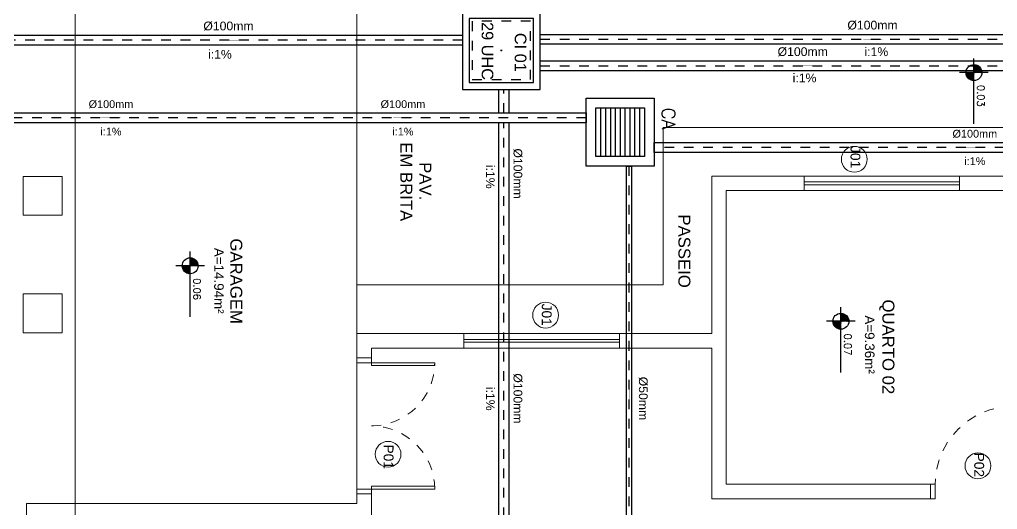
# Model space of a CAD drawing. Header units: millimetres. Extents: x 1345 to 2117, y 1214 to 1365.
# Drawn here: x 1622.69 to 1632.75, y 1256.85 to 1261.89 of the extents above; entities that cross this region are included whole.
import ezdxf
from ezdxf.enums import TextEntityAlignment as Align

# ---------------------------------------------------------------- set-up
doc = ezdxf.new("R2010")
doc.units = ezdxf.units.MM
doc.header["$LTSCALE"] = 0.5
for name, pattern in [('HIDDEN2', [0.1875, 0.125, -0.0625]), ('LINHA_SIMETRIA', [0.25, 0.15, -0.1]), ('TUBO_ESGOTO', [200, 100, 100])]:
    doc.linetypes.add(name, pattern=pattern)
for name, color, linetype in [('08', 8, 'Continuous'), ('50_EGSN_Indicar_Fluxo', 1, 'Continuous'), ('50_EGSN_Indicar_texto', 2, 'Continuous'), ('AUXILIAR_VIPTEC', 1, 'Continuous'), ('Cnx_Esgoto_Det', 3, 'Continuous'), ('DETALLHES_HIDRAULICO', 4, 'Continuous'), ('LINHA_SIMETRIA', 1, 'LINHA_SIMETRIA'), ('PISO', 8, 'Continuous'), ('PORTAS', 3, 'Continuous'), ('PROJEÇÃO', 8, 'HIDDEN2'), ('SIMBOLOS_SANITÁRIO', 4, 'Continuous'), ('TEXTO', 3, 'Continuous'), ('TEXTO2', 3, 'Continuous'), ('Tubo_Esgoto_Det', 6, 'TUBO_ESGOTO'), ('TXT_0', 7, 'Continuous')]:
    doc.layers.add(name, color=color, linetype=linetype)
doc.styles.add('ADITIVOCAD', font='ROMANS.shx')
doc.styles.add('Indicar', font='arial.ttf')
doc.styles.add('ROMANS', font='romans', dxfattribs={"height": 0.1})
doc.styles.add('SANSSERIF', font='sas_____.pfb', dxfattribs={"height": 1})
doc.styles.get("Standard").update_dxf_attribs({"font": 'arial.ttf'})

# ---------------------------------------------------------------- blocks, each defined once
blk = doc.blocks.new('Adc_nivelpl')
h = blk.add_hatch()
h.set_pattern_fill('_U', color=256, scale=0.005, angle=45, style=0, double=1)
h.set_pattern_definition([(45, (-5.8772514, -3.5161936), (-0.003535534, 0.003535534), []), (135, (-5.8772514, -3.5161936), (-0.003535534, -0.003535534), [])])
h.paths.add_polyline_path([(0.195, -0.087, 0.414214), (0.087, -0.195), (0.195, -0.195)])
h.paths.add_polyline_path([(0.195, -0.195), (0.195, -0.304, 0.414214), (0.304, -0.195)])
for p, q in [((0.195, 0), (0.195, -0.391)), ((0.896, -0.195), (0, -0.195))]:
    blk.add_line(p, q)
blk.add_circle((0.195, -0.195), 0.109)
at = {"flags": 8}
blk.add_attdef('NIVEL', (0.364, -0.15), '', height=0.1, dxfattribs=at)
blk = doc.blocks.new("EGSN'11008-304")
at = {"linetype": 'ByBlock'}
for p, q in [((40, 40), (-40, 40)), ((-40, 40), (-40, -40)), ((40, -40), (40, 40)), ((-40, -40), (40, -40))]:
    blk.add_line(p, q, dxfattribs=at)
at = {"layer": 'AUXILIAR_VIPTEC', "color": 0, "linetype": 'ByBlock'}
for p, q in [((33, 33), (-33, 33)), ((-33, 33), (-33, -33)), ((33, -33), (33, 33)), ((-33, -33), (33, -33))]:
    blk.add_line(p, q, dxfattribs=at)
at = {"layer": 'LINHA_SIMETRIA', "ltscale": 0.5}
for p, q in [((30, 30), (-30, 30)), ((-30, 30), (-30, -30)), ((30, -30), (30, 30)), ((-30, -30), (30, -30))]:
    blk.add_line(p, q, dxfattribs=at)
at = {"layer": 'LINHA_SIMETRIA', "ltscale": 0.05}
for p, q in [((-0.8, 0), (0.8, 0)), ((0, -0.8), (0, 0.8))]:
    blk.add_line(p, q, dxfattribs=at)
blk = doc.blocks.new('AA')
at = {"layer": 'SIMBOLOS_SANITÁRIO'}
for p, q in [((1657.006, 1303.836), (1657.506, 1303.836)), ((1657.006, 1303.786), (1657.506, 1303.786)), ((1657.006, 1303.736), (1657.506, 1303.736)), ((1657.006, 1303.686), (1657.506, 1303.686)), ((1657.006, 1303.636), (1657.506, 1303.636)), ((1657.006, 1303.586), (1657.506, 1303.586)), ((1657.006, 1303.536), (1657.506, 1303.536)), ((1657.006, 1303.486), (1657.506, 1303.486)), ((1657.006, 1303.436), (1657.506, 1303.436))]:
    blk.add_line(p, q, dxfattribs=at)
for points in [[(1656.906, 1303.986), (1657.606, 1303.986), (1657.606, 1303.286), (1656.906, 1303.286)], [(1657.006, 1303.886), (1657.506, 1303.886), (1657.506, 1303.386), (1657.006, 1303.386)]]:
    blk.add_lwpolyline(points, close=True, dxfattribs=at)

msp = doc.modelspace()

# ---------------------------------------------------------------- linework, layer by layer
at = {"layer": '08', "lineweight": 15}
for p, q in [((1623.264, 1262.059), (1623.264, 1256.909)), ((1626.164, 1258.659), (1626.164, 1262.059)), ((1629.814, 1260.279), (1630.764, 1260.279)), ((1629.814, 1258.659), (1629.814, 1260.279)), ((1632.364, 1260.279), (1630.764, 1260.279)), ((1630.764, 1260.279), (1630.764, 1260.129)), ((1632.364, 1260.219), (1630.764, 1260.219)), ((1632.364, 1260.279), (1633.214, 1260.279)), ((1632.364, 1260.279), (1632.364, 1260.129)), ((1629.964, 1260.129), (1630.764, 1260.129)), ((1629.964, 1257.109), (1629.964, 1260.129)), ((1632.364, 1260.189), (1630.764, 1260.189)), ((1632.364, 1260.129), (1630.764, 1260.129)), ((1632.364, 1260.129), (1633.064, 1260.129)), ((1626.164, 1258.659), (1627.264, 1258.659)), ((1626.164, 1258.409), (1626.164, 1258.659)), ((1627.264, 1258.509), (1627.264, 1258.659)), ((1627.264, 1258.659), (1628.864, 1258.659)), ((1627.264, 1258.599), (1628.864, 1258.599)), ((1628.864, 1258.659), (1629.814, 1258.659)), ((1628.864, 1258.509), (1628.864, 1258.659)), ((1626.314, 1258.509), (1627.264, 1258.509)), ((1626.314, 1258.409), (1626.314, 1258.509)), ((1627.264, 1258.569), (1628.864, 1258.569)), ((1627.264, 1258.509), (1628.864, 1258.509)), ((1628.864, 1258.509), (1629.814, 1258.509)), ((1629.814, 1256.959), (1629.814, 1258.509)), ((1626.314, 1258.409), (1626.164, 1258.409)), ((1632.064, 1257.109), (1629.964, 1257.109)), ((1632.064, 1257.109), (1632.064, 1256.959)), ((1626.164, 1256.909), (1626.164, 1257.009)), ((1626.314, 1257.009), (1626.164, 1257.009)), ((1626.314, 1256.659), (1626.314, 1257.009)), ((1626.164, 1256.909), (1623.264, 1256.909)), ((1623.264, 1255.734), (1623.264, 1256.909)), ((1632.064, 1256.959), (1629.814, 1256.959))]:
    msp.add_line(p, q, dxfattribs=at)
for points in [[(1622.73, 1260.275), (1623.13, 1260.275), (1623.13, 1259.875), (1622.73, 1259.875)], [(1622.73, 1258.667), (1623.13, 1258.667), (1623.13, 1259.067), (1622.73, 1259.067)]]:
    msp.add_lwpolyline(points, close=True, dxfattribs=at)
at = {"layer": '50_EGSN_Indicar_Fluxo'}
for points in [[(1631.568, 1261.685, 0.004, 0.004, 0), (1631.468, 1261.685, 0.05, 0, 0), (1631.368, 1261.685, 0, 0, 0)], [(1624.942, 1261.677, 0.004, 0.004, 0), (1624.842, 1261.677, 0.05, 0, 0), (1624.742, 1261.677, 0, 0, 0)], [(1630.85, 1261.412, 0.004, 0.004, 0), (1630.75, 1261.412, 0.05, 0, 0), (1630.65, 1261.412, 0, 0, 0)], [(1623.733, 1260.877, 0.004, 0.004, 0), (1623.633, 1260.877, 0.05, 0, 0), (1623.533, 1260.877, 0, 0, 0)], [(1626.737, 1260.877, 0.004, 0.004, 0), (1626.637, 1260.877, 0.05, 0, 0), (1626.537, 1260.877, 0, 0, 0)], [(1632.621, 1260.573, 0.004, 0.004, 0), (1632.521, 1260.573, 0.05, 0, 0), (1632.421, 1260.573, 0, 0, 0)], [(1628.964, 1257.891, 0.004, 0.004, 0), (1628.964, 1257.991, 0.05, 0, 0), (1628.964, 1258.091, 0, 0, 0)]]:
    msp.add_lwpolyline(points, format="xyseb", dxfattribs=at)
at = {"layer": 'LINHA_SIMETRIA'}
for p, q in [((1627.25, 1261.677), (1614.419, 1261.677)), ((1628.05, 1261.685), (1637.74, 1261.685)), ((1628.05, 1261.412), (1635.417, 1261.412)), ((1627.674, 1260.928), (1627.674, 1261.17)), ((1628.521, 1260.877), (1614.392, 1260.877)), ((1627.674, 1254.571), (1627.674, 1260.826)), ((1639.427, 1260.573), (1629.221, 1260.573)), ((1628.964, 1253.482), (1628.964, 1260.38))]:
    msp.add_line(p, q, dxfattribs=at)
at = {"layer": 'PISO', "lineweight": 15}
for p, q in [((1629.314, 1260.779), (1633.714, 1260.779)), ((1629.314, 1259.159), (1629.314, 1260.779)), ((1626.164, 1259.159), (1629.314, 1259.159)), ((1626.164, 1258.359), (1626.164, 1257.059)), ((1622.764, 1253.359), (1622.764, 1256.909)), ((1623.264, 1256.909), (1622.764, 1256.909))]:
    msp.add_line(p, q, dxfattribs=at)
for centre in [(1631.281, 1260.451), (1628.105, 1258.848), (1626.484, 1257.417), (1632.553, 1257.298)]:
    msp.add_circle(centre, 0.133, dxfattribs=at)
at = {"layer": 'PORTAS', "lineweight": 15}
for points in [[(1626.314, 1258.409), (1626.314, 1258.359), (1626.164, 1258.359), (1626.164, 1258.409)], [(1632.064, 1257.109), (1632.114, 1257.109), (1632.114, 1256.959), (1632.064, 1256.959)], [(1626.314, 1257.009), (1626.314, 1257.059), (1626.164, 1257.059), (1626.164, 1257.009)]]:
    msp.add_lwpolyline(points, dxfattribs=at)
for points in [[(1626.314, 1258.359), (1626.964, 1258.359), (1626.964, 1258.329), (1626.314, 1258.329)], [(1626.314, 1257.059), (1626.964, 1257.059), (1626.964, 1257.089), (1626.314, 1257.089)]]:
    msp.add_lwpolyline(points, close=True, dxfattribs=at)
at = {"layer": 'PROJEÇÃO', "lineweight": 15}
for centre, radius, start, end in [((1626.314, 1258.359), 0.65, 270, 0), ((1632.914, 1257.109), 0.8, 90, 180), ((1626.314, 1257.059), 0.65, 0, 90)]:
    msp.add_arc(centre, radius, start, end, dxfattribs=at)
at = {"layer": 'Tubo_Esgoto_Det'}
for points in [[(1627.25, 1261.626), (1614.419, 1261.626), (1614.419, 1261.727), (1627.25, 1261.727)], [(1628.05, 1261.736), (1637.74, 1261.736), (1637.74, 1261.635), (1628.05, 1261.635)], [(1628.05, 1261.463), (1635.417, 1261.463), (1635.417, 1261.361), (1628.05, 1261.361)], [(1628.521, 1260.826), (1614.392, 1260.826), (1614.392, 1260.928), (1628.521, 1260.928)], [(1629.221, 1260.624), (1639.427, 1260.624), (1639.427, 1260.522), (1629.221, 1260.522)], [(1628.938, 1253.611), (1628.938, 1260.38), (1628.989, 1260.38), (1628.989, 1253.611)]]:
    msp.add_lwpolyline(points, close=True, dxfattribs=at)
for points in [[(1627.624, 1260.928), (1627.624, 1261.17), (1627.725, 1261.17), (1627.725, 1260.928)], [(1627.725, 1260.826), (1627.725, 1254.571), (1627.624, 1254.571)], [(1627.624, 1254.571), (1627.624, 1260.826)]]:
    msp.add_lwpolyline(points, dxfattribs=at)

# ---------------------------------------------------------------- block references
at = {"layer": 'Cnx_Esgoto_Det', "xscale": 0.01, "yscale": 0.01, "zscale": 0.01, "rotation": 89.99999999999997}
msp.add_blockref("EGSN'11008-304", (1627.65, 1261.57), dxfattribs=at)
at = {"layer": 'DETALLHES_HIDRAULICO', "lineweight": 18, "rotation": 270}
msp.add_blockref('AA', (325.235, 2917.986), dxfattribs=at)
at = {"layer": 'TXT_0', "lineweight": 15}
ref = msp.add_blockref('Adc_nivelpl', (1632.658, 1261.489), dxfattribs=dict(at, xscale=0.75, yscale=0.75, zscale=0.75, rotation=270))
ref.add_attrib('NIVEL', '0.03', (1632.546, 1261.216), dxfattribs={"height": 0.075, "rotation": 270, "style": 'ADITIVOCAD', "flags": 8})
ref = msp.add_blockref('Adc_nivelpl', (1624.594, 1259.502), dxfattribs=dict(at, xscale=0.75, yscale=0.75, zscale=0.75, rotation=270))
ref.add_attrib('NIVEL', '0.06', (1624.481, 1259.229), dxfattribs={"height": 0.075, "rotation": 270, "style": 'ADITIVOCAD', "flags": 8})
ref = msp.add_blockref('Adc_nivelpl', (1631.289, 1258.931), dxfattribs=dict(at, xscale=0.75, yscale=0.75, zscale=0.75, rotation=270))
ref.add_attrib('NIVEL', '0.07', (1631.176, 1258.658), dxfattribs={"height": 0.075, "rotation": 270, "style": 'ADITIVOCAD', "flags": 8})

# ---------------------------------------------------------------- texts
at = {"layer": '08', "lineweight": 15, "char_height": 0.1011, "width": 0.37308, "attachment_point": 1, "rotation": 270}
for s, insert in [('{\\C3;J01}', (1631.343, 1260.587)), ('{\\C3;J01}', (1628.167, 1258.966)), ('{\\C3;P01}', (1626.54, 1257.517)), ('{\\C3;P02}', (1632.616, 1257.434))]:
    msp.add_mtext(s, dxfattribs=dict(at, insert=insert))
at = {"layer": '50_EGSN_Indicar_texto', "style": 'Indicar'}
for s, height, p in [('%%C100mm', 0.09, (1624.842, 1261.777)), ('%%C100mm', 0.09, (1631.468, 1261.786)), ('%%C100mm', 0.09, (1630.75, 1261.513)), ('i:1%', 0.09, (1631.508, 1261.512)), ('i:1%', 0.09, (1624.754, 1261.486)), ('i:1%', 0.09, (1630.769, 1261.243)), ('%%C100mm', 0.08, (1623.633, 1260.978)), ('%%C100mm', 0.08, (1626.637, 1260.978)), ('i:1%', 0.08, (1623.633, 1260.696)), ('i:1%', 0.08, (1626.637, 1260.696)), ('%%C100mm', 0.08, (1632.521, 1260.674)), ('i:1%', 0.08, (1632.521, 1260.392))]:
    msp.add_text(s, height=height, dxfattribs=at).set_placement(p, align=Align.CENTER)
for s, p in [('%%C100mm', (1627.775, 1260.304)), ('i:1%', (1627.491, 1260.271)), ('%%C100mm', (1627.775, 1257.991)), ('%%C50mm', (1629.065, 1257.991)), ('i:1%', (1627.491, 1257.988))]:
    msp.add_text(s, height=0.09, rotation=270, dxfattribs=at).set_placement(p, align=Align.CENTER)
at = {"layer": 'SIMBOLOS_SANITÁRIO', "lineweight": 18, "style": 'ROMANS'}
msp.add_text('CA', height=0.135, rotation=270, dxfattribs=at).set_placement((1629.302, 1260.982))
at = {"layer": 'TEXTO', "style": 'Indicar'}
for s, p in [(' 29 UHC', (1627.447, 1261.909)), ('CI 01', (1627.787, 1261.751))]:
    msp.add_text(s, height=0.12, rotation=270, dxfattribs=at).set_placement(p)
at = {"layer": 'TEXTO2', "lineweight": 15, "style": 'SANSSERIF'}
for s, p in [('EM BRITA', (1626.61, 1260.626)), ('PAV.', (1626.806, 1260.421)), ('PASSEIO', (1629.471, 1259.884)), ('GARAGEM', (1624.861, 1259.637)), ('QUARTO 02', (1631.57, 1259.009))]:
    msp.add_text(s, height=0.1231, rotation=270, dxfattribs=at).set_placement(p)
at = {"layer": 'TXT_0', "lineweight": 15, "style": 'SANSSERIF'}
for s, p in [('A=14.94m²', (1624.695, 1259.54)), ('A=9.36m²', (1631.39, 1258.845))]:
    msp.add_text(s, height=0.0985, rotation=270, dxfattribs=at).set_placement(p)

doc.saveas('drawing.dxf')
